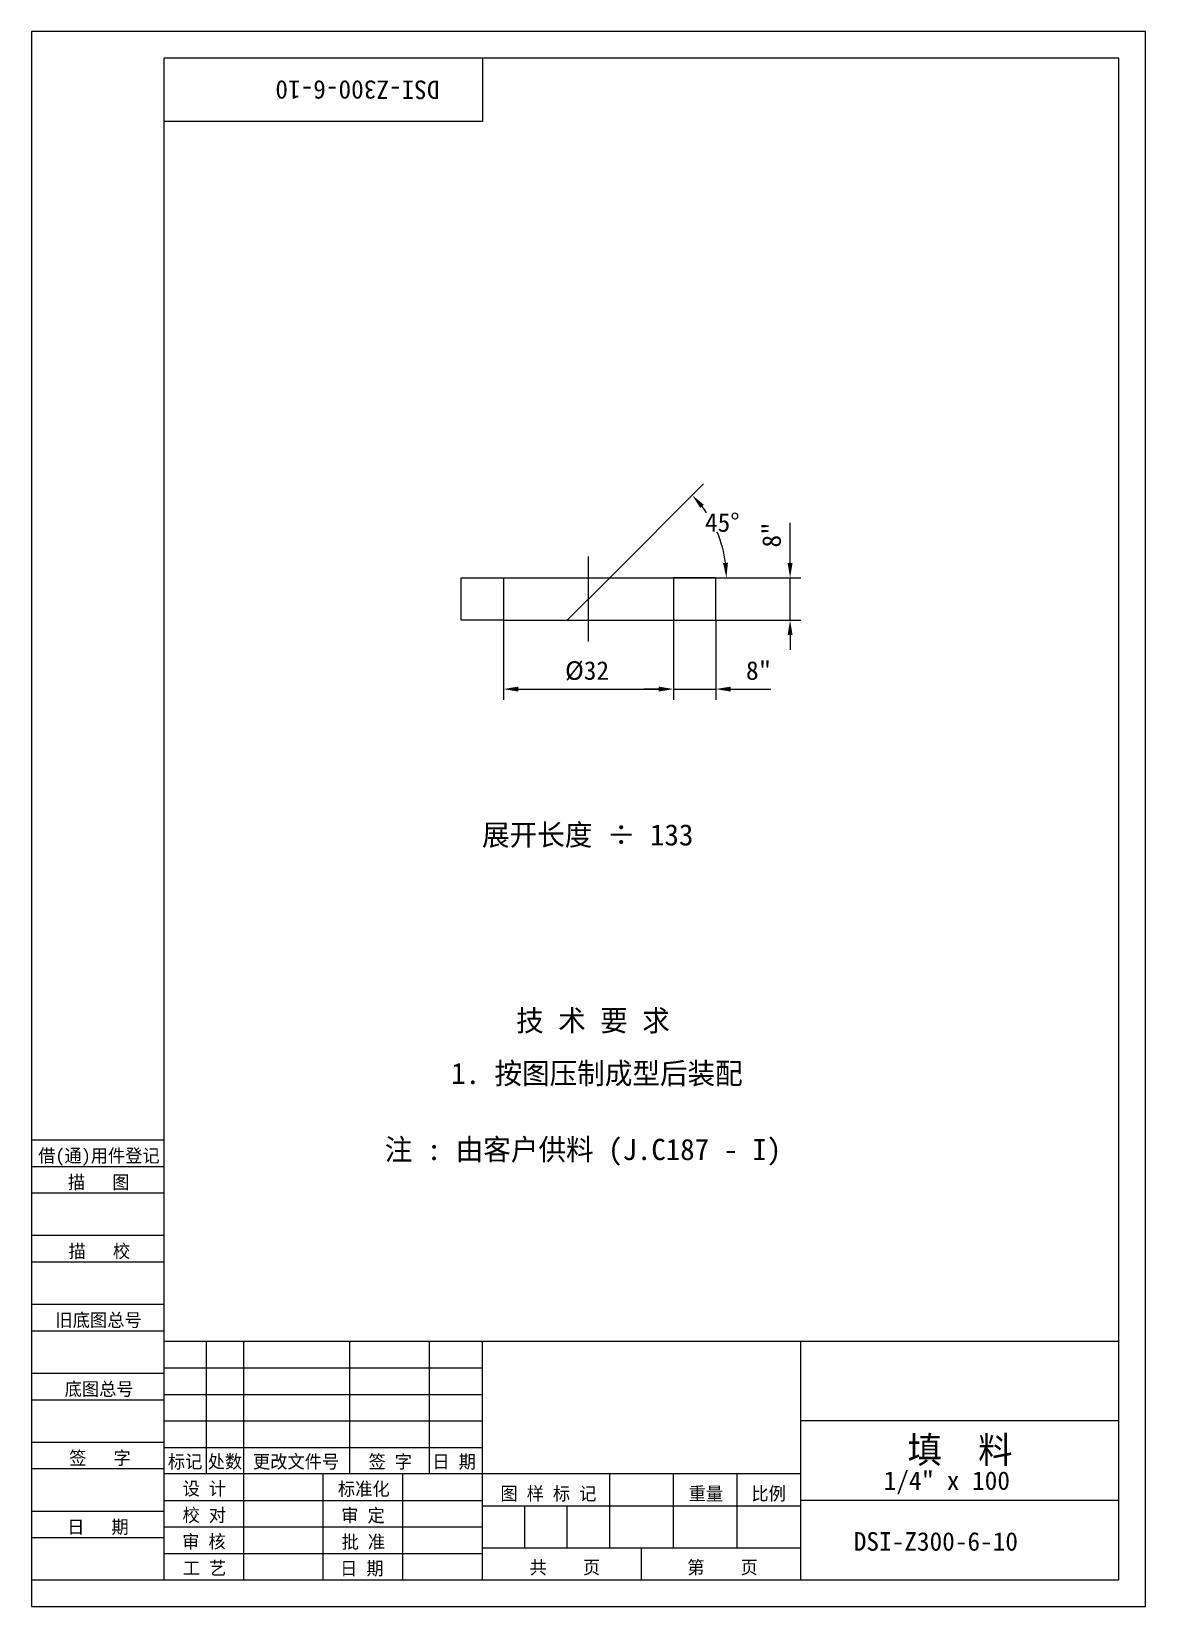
# Model space of a CAD drawing. Header units: metres. Extents: x 0 to 210, y 0 to 297.
import ezdxf

# ---------------------------------------------------------------- set-up
doc = ezdxf.new("R2010")
doc.units = ezdxf.units.M
for name, color, linetype in [('C', 6, 'Continuous'), ('D', 1, 'Continuous'), ('FL', 5, 'Continuous'), ('T', 7, 'Continuous'), ('TL', 4, 'Continuous')]:
    doc.layers.add(name, color=color, linetype=linetype)

# ---------------------------------------------------------------- blocks, each defined once
blk = doc.blocks.new('TUKUN4')
at = {"layer": 'FL'}
for p, q in [((0, 297), (0, 0)), ((210, 297), (0, 297)), ((210, 0), (210, 297)), ((0, 78), (25, 78)), ((0, 70), (25, 70)), ((0, 65), (25, 65)), ((0, 57), (25, 57)), ((0, 52), (25, 52)), ((33, 25), (33, 50)), ((40, 5), (40, 50)), ((60, 25), (60, 50)), ((75, 25), (75, 50)), ((25, 45), (85, 45)), ((0, 44), (25, 44)), ((0, 39), (25, 39)), ((25, 40), (85, 40)), ((25, 35), (85, 35)), ((0, 31), (25, 31)), ((25, 30), (85, 30)), ((0, 26), (25, 26)), ((70, 5), (70, 25)), ((0, 18), (25, 18)), ((25, 20), (85, 20)), ((25, 15), (85, 15)), ((0, 13), (25, 13)), ((25, 10), (85, 10)), ((0, 0), (210, 0))]:
    blk.add_line(p, q, dxfattribs=at)
at = {"layer": 'TL'}
for p, q in [((25, 5), (25, 292)), ((205, 292), (25, 292)), ((85, 292), (85, 280)), ((205, 5), (205, 292)), ((85, 280), (25, 280)), ((0, 88), (25, 88)), ((0, 83), (25, 83)), ((205, 50), (25, 50)), ((85, 5), (85, 50)), ((145, 5), (145, 50)), ((205, 35), (145, 35)), ((145, 25), (25, 25)), ((55, 5), (55, 25)), ((109, 11), (109, 25)), ((121, 11), (121, 25)), ((133, 11), (133, 25)), ((85, 19), (145, 19)), ((93, 11), (93, 19)), ((101, 11), (101, 19)), ((205, 20), (145, 20)), ((145, 11), (85, 11)), ((115, 5), (115, 11)), ((0, 5), (205, 5))]:
    blk.add_line(p, q, dxfattribs=at)
at = {"layer": 'T'}
for s, p in [('借(通)用件登记', (1.26, 83.76)), ('描   图', (6.86, 78.76)), ('描   校', (6.98, 65.76)), ('旧底图总号', (4.52, 52.76)), ('底图总号', (6.25, 39.76)), ('签   字', (7.1, 26.76)), ('标记', (25.71, 26.07)), ('处数', (33.22, 26.07)), ('更改文件号', (41.75, 26.07)), ('签 字', (63.53, 26.07)), ('日 期', (75.57, 26.07)), ('设 计', (28.5, 20.99)), ('标准化', (57.77, 20.93)), ('图 样 标 记', (88.4, 20.04)), ('重量', (123.88, 20.04)), ('比例', (135.7, 20.04)), ('校 对', (28.48, 15.99)), ('审 定', (58.39, 15.93)), ('日   期', (6.72, 13.76)), ('审 核', (28.41, 10.99)), ('批 准', (58.46, 10.93)), ('共    页', (93.91, 6.13)), ('第    页', (123.62, 6.13)), ('工 艺', (28.52, 5.99)), ('日 期', (58.18, 5.93))]:
    blk.add_text(s, height=2.5, dxfattribs=at).set_placement(p)

msp = doc.modelspace()

# ---------------------------------------------------------------- linework, layer by layer
at = {"layer": 'C'}
msp.add_line((105, 182), (105, 198), dxfattribs=at)
at = {"layer": 'D'}
for p, q in [((109, 194), (126.68, 211.68)), ((143, 199.6), (143, 204.36)), ((143, 196.8), (143, 199.6)), ((121, 194), (133, 194)), ((129, 194), (145, 194)), ((143, 186), (143, 194)), ((89, 186), (89, 171)), ((121, 186), (121, 171)), ((121, 186), (121, 171)), ((129, 186), (129, 171)), ((129, 186), (145, 186)), ((143, 183.2), (143, 180.4)), ((91.8, 173), (118.2, 173)), ((118.2, 173), (115.4, 173)), ((121, 173), (129, 173)), ((131.8, 173), (134.6, 173)), ((134.6, 173), (139.36, 173))]:
    msp.add_line(p, q, dxfattribs=at)
for start, end in [(33.85, 37.7), (7.3, 22.94)]:
    msp.add_arc((109, 194), 22, start, end, dxfattribs=at)
for points in [[(126.06, 207.15), (126.76, 207.76), (124.56, 209.56)], [(131.29, 196.82), (130.36, 196.76), (131, 194)], [(142.53, 196.8), (143.47, 196.8), (143, 194)], [(142.53, 183.2), (143.47, 183.2), (143, 186)], [(91.8, 173.47), (91.8, 172.53), (89, 173)], [(118.2, 173.47), (118.2, 172.53), (121, 173)], [(118.2, 173.47), (118.2, 172.53), (121, 173)], [(131.8, 173.47), (131.8, 172.53), (129, 173)]]:
    msp.add_solid(points, dxfattribs=at)
at = {"layer": 'TL'}
for points in [[(81, 186), (81, 194), (89, 194), (89, 186), (81, 186)], [(89, 194), (121, 194)], [(101, 186), (109, 194)], [(129, 186), (129, 194), (121, 194), (121, 186), (129, 186)], [(89, 186), (121, 186)]]:
    msp.add_lwpolyline(points, dxfattribs=at)

# ---------------------------------------------------------------- block references
msp.add_blockref('TUKUN4', (0, 0), dxfattribs=at)

# ---------------------------------------------------------------- texts
at = {"layer": 'D'}
for s, rotation, p in [('DSI-Z300-6-10', 180, (76.92, 287.75)), ('8%%034', 90, (141.25, 199.69))]:
    msp.add_text(s, height=3.5, rotation=rotation, dxfattribs=at).set_placement(p)
for s, height, p in [('45%%d', 3.5, (126.96, 202.66)), ('%%c32', 3.5, (100.58, 174.75)), ('8%%034', 3.5, (134.69, 174.75)), ('展开长度 %%247 133', 4, (84.92, 143.51)), ('技 术 要 求', 4, (91.37, 108.49)), ('1. 按图压制成型后装配', 4, (79.11, 98.53)), ('注 : 由客户供料 (J.C187 - I)', 4, (66.6, 84.18)), ('填  料', 5, (165.14, 27.04)), ('1/4%%034 x 100', 3.5, (160.64, 21.99)), ('DSI-Z300-6-10', 3.5, (155.01, 10.52))]:
    msp.add_text(s, height=height, dxfattribs=at).set_placement(p)

doc.saveas('drawing.dxf')
